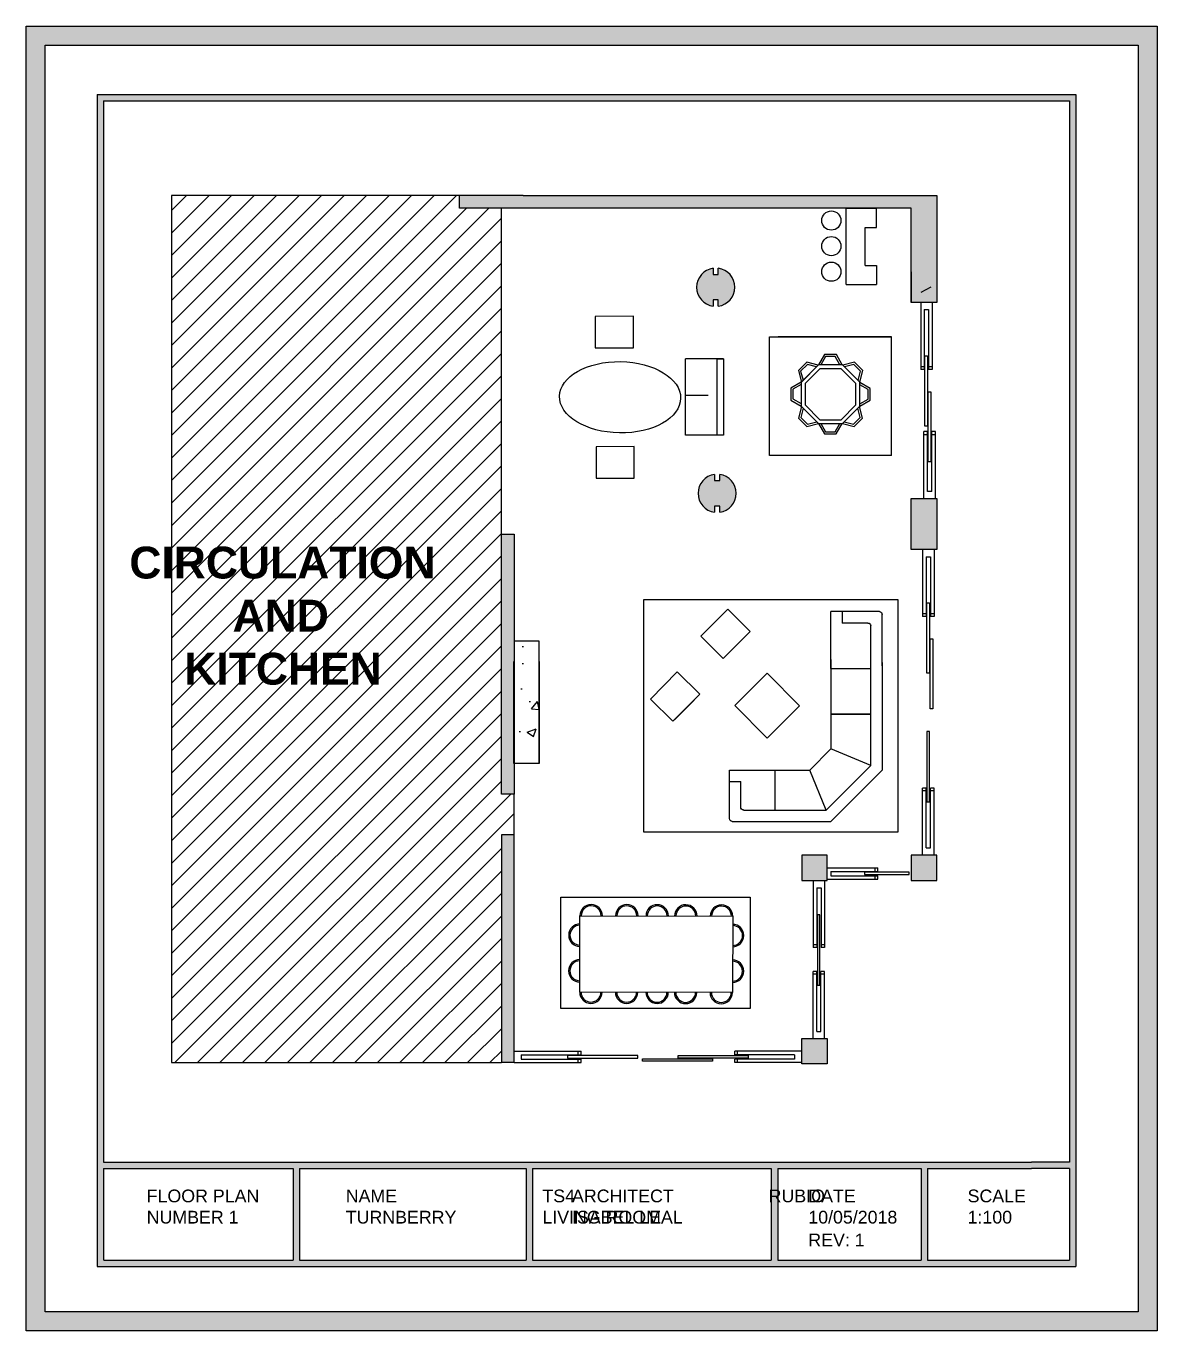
# Model space of a CAD drawing. Header units: inches. Extents: x 28 to 130, y -19 to 126.
# Drawn here: x 84.81 to 107.62, y -18.61 to 7.42 of the extents above; entities that cross this region are included whole.
import ezdxf

# ---------------------------------------------------------------- set-up
doc = ezdxf.new("R2010")
doc.units = ezdxf.units.IN
doc.header["$MEASUREMENT"] = 0
doc.layers.add('MUEBLES', color=8, linetype='Continuous')
doc.styles.add('Annotative', font='arial.ttf')
doc.styles.get("Standard").update_dxf_attribs({"font": 'arial.ttf'})

# ---------------------------------------------------------------- blocks, each defined once
blk = doc.blocks.new('DOOR 1')
at = {"linetype": 'Continuous'}
for p, q in [((0, 0), (0.881, 0)), ((0.844, 0), (0.844, -0.047)), ((0.881, 0), (0.881, -0.047)), ((0, -0.15), (0.881, -0.15)), ((0.094, -0.103), (0.094, -0.047)), ((0.094, -0.047), (0.881, -0.047)), ((0.094, -0.103), (0.881, -0.103)), ((0.703, -0.061), (1.626, -0.061)), ((0.703, -0.094), (0.703, -0.061)), ((1.626, -0.094), (0.703, -0.094)), ((0.844, -0.103), (0.844, -0.15)), ((0.881, -0.103), (0.881, -0.15)), ((1.626, -0.061), (1.626, -0.094))]:
    blk.add_line(p, q, dxfattribs=at)
blk = doc.blocks.new('11')
at = {"layer": 'MUEBLES', "color": 7}
for p, q in [((-0.628, 0), (-0.184, 0.444)), ((-0.53, -0.041), (-0.143, 0.346)), ((0.749, 0.444), (-0.184, 0.444)), ((-0.143, 0.346), (1.066, 0.346)), ((-0.143, 0.346), (0, 0)), ((0.301, 0.346), (0.301, 0)), ((0.301, 0), (0.301, 0.346)), ((0.696, 0), (0.696, 0.346)), ((0.721, 0.444), (1.165, 0.444)), ((1.19, 0.42), (1.19, 0)), ((1.091, 0.321), (1.091, 0.099)), ((-0.628, -0.855), (-0.628, 0)), ((-0.184, -0.184), (0, 0)), ((0.774, 0), (0, 0)), ((0.696, 0), (1.19, 0)), ((1.19, 0.099), (1.091, 0.099)), ((-0.53, -0.041), (-0.184, -0.184)), ((-0.53, -0.757), (-0.53, -0.041)), ((-0.184, -0.88), (-0.184, -0.184)), ((-0.184, -0.485), (-0.53, -0.485)), ((-0.505, -0.781), (-0.283, -0.781)), ((-0.283, -0.88), (-0.283, -0.781)), ((-0.604, -0.88), (-0.184, -0.88))]:
    blk.add_line(p, q, dxfattribs=at)
for centre, start, end in [((1.066, 0.321), 0, 90), ((1.165, 0.42), 0, 90), ((-0.505, -0.757), 180, 270), ((-0.604, -0.855), 180, 270)]:
    blk.add_arc(centre, 0.0247, start, end, dxfattribs=at)
blk = doc.blocks.new('222')
for points in [[(0, 0), (0.081, -0.047), (0.162, 0), (0.162, 0.094)], [(0.016, 0.009), (0.081, -0.028), (0.146, 0.009), (0.146, 0.084)]]:
    blk.add_lwpolyline(points)
blk = doc.blocks.new('44444')
blk.add_line((-0.081, -0.047), (0.081, 0.047))
blk.add_blockref('222', (-0.081, -0.047))
blk = doc.blocks.new('mesa111')
for points in [[(-0.095, 0.23), (-0.23, 0.095), (-0.23, -0.095), (-0.095, -0.23), (0.095, -0.23), (0.23, -0.095), (0.23, 0.095), (0.095, 0.23)], [(-0.083, 0.2), (-0.2, 0.083), (-0.2, -0.083), (-0.083, -0.2), (0.083, -0.2), (0.2, -0.083), (0.2, 0.083), (0.083, 0.2)]]:
    blk.add_lwpolyline(points, close=True)
for p, rotation in [((-0.001, 0.23), 150.0000000000002), ((-0.162, 0.162), 194.9999999999972), ((0.163, 0.161), 105.0000000000002), ((-0.23, 0.001), 240.0000000000002), ((0.23, -0.001), 60.00000000000021), ((-0.161, -0.163), 285.0000000000002), ((0.161, -0.163), 15.00000000000019), ((-0.001, -0.23), 330.0000000000002)]:
    blk.add_blockref('44444', p, dxfattribs=dict(rotation=rotation))

msp = doc.modelspace()

# ---------------------------------------------------------------- hatches: boundary and pattern name
h = msp.add_hatch(color=3)
h.dxf.hatch_style = 1
h.paths.add_polyline_path([(107.38969, 7.42142), (84.81458, 7.42142), (84.81458, -18.60532), (107.38969, -18.60532)])
h.paths.add_polyline_path([(107.00869, -18.22432), (85.19558, -18.22432), (85.19558, 7.04042), (107.00869, 7.04042)], flags=16)
h.paths.add_polyline_path([(105.76344, -17.32393), (86.23003, -17.32393), (86.23003, 6.05911), (105.76233, 6.05911), (105.76233, -15.36822)], flags=0)
h.paths.add_polyline_path([(105.63533, -15.24122), (104.87874, -15.24122), (87.11362, -15.24122), (86.35703, -15.24122), (86.35703, 5.93211), (105.63533, 5.93211)], flags=0)
h.paths.add_polyline_path([(102.98663, 1.90823), (102.89575, 1.90823), (102.89575, 0.57145), (102.82464, 0.57145), (102.82464, 1.76601), (102.73932, 1.76601), (102.73932, 0.57145), (102.66821, 0.57145), (102.66821, 1.90823), (102.47863, 1.90823), (102.47863, 2.51783), (102.47863, 3.78783), (101.78876, 3.78783), (101.78876, 3.40683), (101.56016, 3.40683), (101.56016, 2.64483), (101.78876, 2.64483), (101.78876, 2.26383), (101.17916, 2.26383), (101.17916, 3.78783), (94.29983, 3.78783), (94.29983, -2.71457), (94.55383, -2.71457), (94.55383, -4.84937), (95.05413, -4.84937), (95.05413, -7.28777), (95.00333, -7.28777), (94.55383, -7.28777), (94.55383, -7.89617), (94.55383, -8.70897), (94.55383, -13.02697), (95.8906, -13.02697), (95.8906, -13.09808), (94.69604, -13.09808), (94.69604, -13.1834), (95.8906, -13.1834), (95.8906, -13.25451), (94.55383, -13.25451), (94.29983, -13.25451), (87.71924, -13.25451), (87.71924, 4.04183), (94.73163, 4.04183), (102.98663, 4.04183)], flags=0)
h.paths.add_polyline_path([(101.07532, 3.54269, -1), (100.69254, 3.54269, -1)], flags=0)
h.paths.add_polyline_path([(101.07532, 3.03233, -1), (100.69254, 3.03233, -1)], flags=0)
h.paths.add_polyline_path([(101.07532, 2.52197, -1), (100.69254, 2.52197, -1)], flags=0)
h.paths.add_polyline_path([(102.9337, -4.35615), (102.86259, -4.35615), (102.86259, -3.16159), (102.77727, -3.16159), (102.77727, -4.35615), (102.70616, -4.35615), (102.70616, -4.29909), (102.77727, -4.29909), (102.77727, -3.16159), (102.86259, -3.16159), (102.86259, -4.29909), (102.9337, -4.29909)], flags=0)
h.paths.add_polyline_path([(98.62765, 1.83543), (98.62765, 1.95903), (98.57685, 1.95903), (98.52605, 1.95903), (98.52605, 1.83543, -0.87447463), (98.52605, 2.59062), (98.52605, 2.46703), (98.62765, 2.46703), (98.62765, 2.59062, -0.87447463)], flags=0)
h.paths.add_polyline_path([(101.8982, -4.3146), (101.8982, -5.33706), (101.8982, -7.4193), (100.87573, -8.44177), (98.9071, -8.44177, -0.41421356), (98.8503, -8.38496), (98.8503, -7.4193), (100.45221, -7.4193), (100.87573, -6.99578), (100.87573, -5.21481), (100.87573, -4.25779), (101.8414, -4.25779, -0.41421356)], flags=0)
h.paths.add_polyline_path([(98.65593, -2.27597), (98.65593, -2.15237), (98.60513, -2.15237), (98.55433, -2.15237), (98.55433, -2.27597, -0.87447463), (98.55433, -1.52077), (98.55433, -1.64437), (98.65593, -1.64437), (98.65593, -1.52077, -0.87447463)], flags=0)
h.paths.add_polyline_path([(102.84126, -6.64946), (102.84126, -8.0488), (102.79149, -8.0488), (102.79149, -6.64946)], flags=0)
h.paths.add_polyline_path([(99.2646, -4.65509), (98.72582, -5.19387), (98.28261, -4.75066), (98.81559, -4.20607)], flags=0)
h.paths.add_polyline_path([(99.60645, -5.48659), (100.25171, -6.13448), (99.60382, -6.77975), (98.95856, -6.13186)], flags=0)
h.paths.add_polyline_path([(98.26004, -5.90622), (97.72126, -6.445), (97.27805, -6.00179), (97.81103, -5.4572)], flags=0)
h.paths.add_polyline_path([(98.91201, -11.85551, -1), (98.46438, -11.85435)], flags=0)
h.paths.add_polyline_path([(95.86798, -10.32359, -1), (96.31561, -10.32475)], flags=0)
h.paths.add_polyline_path([(98.91555, -10.49554, -1), (98.91438, -10.94317), (98.9137, -11.20674, -1), (98.91253, -11.65437)], flags=0)
h.paths.add_polyline_path([(100.65686, -10.30706), (100.65686, -11.7064), (100.60709, -11.7064), (100.60709, -10.30706)], flags=0)
h.paths.add_polyline_path([(99.01451, -13.02697), (99.01451, -13.09808), (100.15202, -13.09808), (100.15202, -13.1834), (99.01451, -13.1834), (99.01451, -13.25451), (98.95746, -13.25451), (98.95746, -13.1834), (100.15202, -13.1834), (100.15202, -13.09808), (98.95746, -13.09808), (98.95746, -13.02697)], flags=0)
h.paths.add_polyline_path([(95.86454, -11.64644, -1), (95.86571, -11.19881), (95.86639, -10.93524, -1), (95.86756, -10.48762)], flags=0)
h.paths.add_polyline_path([(105.63644, -15.36822), (105.63644, -17.19693), (102.80495, -17.19693), (102.80495, -15.36822), (104.87874, -15.36822)], flags=0)
h.paths.add_polyline_path([(102.67795, -15.36822), (102.67795, -17.19693), (99.81352, -17.19693), (99.81352, -15.36822)], flags=0)
h.paths.add_polyline_path([(97.01974, -13.1123), (97.01974, -13.16207), (95.6204, -13.16207), (95.6204, -13.1123)], flags=0)
h.paths.add_polyline_path([(99.68652, -15.36822), (99.68652, -17.19693), (94.91926, -17.19693), (94.91926, -15.36822)], flags=0)
h.paths.add_polyline_path([(94.79226, -15.36822), (94.79226, -17.19693), (90.27165, -17.19693), (90.27165, -15.36822)], flags=0)
h.paths.add_polyline_path([(90.14465, -15.36822), (90.14465, -17.19693), (86.36479, -17.19693), (86.36479, -15.36822), (87.11362, -15.36822)], flags=0)
h.paths.add_polyline_path([(100.33373, -17.05799), (101.58485, -17.05799), (101.58485, -16.53457), (100.33373, -16.53457)], flags=8)
h.paths.add_polyline_path([(103.52447, -16.1833), (108.44079, -16.1833), (108.44079, -15.65659), (103.52447, -15.65659)], flags=9)
h.paths.add_polyline_path([(100.33425, -16.1833), (106.14997, -16.1833), (106.14997, -15.65555), (100.33425, -15.65555)], flags=8)
h.paths.add_polyline_path([(95.64532, -16.61114), (101.87305, -16.61114), (101.87305, -15.65988), (95.64532, -15.65988)], flags=8)
h.paths.add_polyline_path([(91.10368, -17.03447), (97.52165, -17.03447), (97.52165, -15.65555), (91.10368, -15.65555)], flags=8)
h.paths.add_polyline_path([(87.12854, -16.18347), (93.0153, -16.18347), (93.0153, -15.65659), (87.12854, -15.65659)], flags=8)
h.paths.add_polyline_path([(86.6748, -6.08219), (93.10277, -6.08219), (93.10277, -2.64614), (86.6748, -2.64614)], flags=8)
h = msp.add_hatch(color=256)
h.dxf.hatch_style = 1
h.paths.add_polyline_path([(86.23003, 6.05911), (86.23003, -17.32393), (105.76344, -17.32393), (105.76344, -15.36822), (105.76233, 6.05911)])
h.paths.add_polyline_path([(105.63533, 5.93211), (105.63533, -15.24122), (104.87874, -15.24122), (87.11362, -15.24122), (86.35703, -15.24122), (86.35703, 5.93211)], flags=16)
h.paths.add_polyline_path([(102.98663, 4.04183), (102.98663, 1.90823), (102.89575, 1.90823), (102.89575, 0.57145), (102.82464, 0.57145), (102.82464, 1.76601), (102.73932, 1.76601), (102.73932, 0.57145), (102.66821, 0.57145), (102.66821, 1.90823), (102.47863, 1.90823), (102.47863, 3.78783), (94.29983, 3.78783), (94.29983, -2.71457), (94.55383, -2.71457), (94.55383, -7.89617), (94.55383, -8.70897), (94.55383, -13.02697), (95.8906, -13.02697), (95.8906, -13.09808), (94.69604, -13.09808), (94.69604, -13.1834), (95.8906, -13.1834), (95.8906, -13.25451), (94.55383, -13.25451), (94.29983, -13.25451), (87.71924, -13.25451), (87.71924, 4.04183), (94.73163, 4.04183)], flags=0)
h.paths.add_polyline_path([(102.89575, 0.57145), (102.82464, 0.57145), (102.82464, 1.76601), (102.73932, 1.76601), (102.73932, 0.57145), (102.66821, 0.57145), (102.66821, 0.62851), (102.73932, 0.62851), (102.73932, 1.76601), (102.82464, 1.76601), (102.82464, 0.62851), (102.89575, 0.62851)], flags=0)
h.paths.add_polyline_path([(102.86942, 0.12685), (102.86942, -1.2725), (102.81965, -1.2725), (102.81965, 0.12685)], flags=0)
h.paths.add_polyline_path([(102.96016, -0.6666), (102.96016, -2.00337), (102.98663, -2.00337), (102.98663, -3.01937), (102.9337, -3.01937), (102.9337, -4.35615), (102.86259, -4.35615), (102.86259, -3.16159), (102.77727, -3.16159), (102.77727, -4.35615), (102.70616, -4.35615), (102.70616, -3.01937), (102.47863, -3.01937), (102.47863, -2.00337), (102.73263, -2.00337), (102.73263, -0.6666), (102.80373, -0.6666), (102.80373, -1.86116), (102.88906, -1.86116), (102.88906, -0.6666)], flags=0)
h.paths.add_polyline_path([(98.98613, -2.02673, -1), (98.22413, -2.02673, -1)], flags=0)
h.paths.add_polyline_path([(102.9337, -4.35615), (102.86259, -4.35615), (102.86259, -3.16159), (102.77727, -3.16159), (102.77727, -4.35615), (102.70616, -4.35615), (102.70616, -4.29909), (102.77727, -4.29909), (102.77727, -3.16159), (102.86259, -3.16159), (102.86259, -4.29909), (102.9337, -4.29909)], flags=0)
h.paths.add_polyline_path([(102.90737, -4.80075), (102.90737, -6.2001), (102.8576, -6.2001), (102.8576, -4.80075)], flags=0)
h.paths.add_polyline_path([(102.84126, -6.64946), (102.84126, -8.0488), (102.79149, -8.0488), (102.79149, -6.64946)], flags=0)
h.paths.add_polyline_path([(100.80223, -9.11537), (100.80223, -9.36937), (101.81331, -9.36937), (101.81331, -9.44048), (100.87548, -9.44048), (100.87548, -9.5258), (101.81331, -9.5258), (101.81331, -9.59691), (100.80223, -9.59691), (100.80223, -9.62337), (100.7493, -9.62337), (100.7493, -10.96015), (100.67819, -10.96015), (100.67819, -9.76559), (100.59287, -9.76559), (100.59287, -10.96015), (100.52176, -10.96015), (100.52176, -9.62337), (100.29423, -9.62337), (100.29423, -9.11537)], flags=0)
h.paths.add_polyline_path([(102.43685, -9.4547), (102.43685, -9.50447), (101.54311, -9.50447), (101.54311, -9.4547)], flags=0)
h.paths.add_polyline_path([(100.65686, -10.30706), (100.65686, -11.7064), (100.60709, -11.7064), (100.60709, -10.30706)], flags=0)
h.paths.add_polyline_path([(99.01451, -13.02697), (99.01451, -13.09808), (100.15202, -13.09808), (100.15202, -13.1834), (99.01451, -13.1834), (99.01451, -13.25451), (98.95746, -13.25451), (98.95746, -13.1834), (100.15202, -13.1834), (100.15202, -13.09808), (98.95746, -13.09808), (98.95746, -13.02697)], flags=0)
h.paths.add_polyline_path([(98.51285, -13.17841), (98.51285, -13.22818), (97.11351, -13.22818), (97.11351, -13.17841)], flags=0)
h.paths.add_polyline_path([(97.01974, -13.1123), (97.01974, -13.16207), (95.6204, -13.16207), (95.6204, -13.1123)], flags=0)
h.paths.add_polyline_path([(104.87874, -15.36822), (105.63644, -15.36822), (105.63644, -17.19693), (102.80495, -17.19693), (102.80495, -15.36822)], flags=16)
h.paths.add_polyline_path([(102.67795, -15.36822), (102.67795, -17.19693), (99.81352, -17.19693), (99.81352, -15.36822)], flags=16)
h.paths.add_polyline_path([(99.68652, -15.36822), (99.68652, -17.19693), (94.91926, -17.19693), (94.91926, -15.36822)], flags=16)
h.paths.add_polyline_path([(94.79226, -15.36822), (94.79226, -17.19693), (90.27165, -17.19693), (90.27165, -15.36822)], flags=16)
h.paths.add_polyline_path([(90.14465, -15.36822), (90.14465, -17.19693), (86.36479, -17.19693), (86.36479, -15.36822), (87.11362, -15.36822)], flags=16)
h.paths.add_polyline_path([(104.22894, -2.2669), (105.44124, -2.2669), (105.44124, -1.74348), (104.22894, -1.74348)], flags=8)
h.paths.add_polyline_path([(101.75478, -11.81515), (101.75478, -10.60285), (101.23136, -10.60285), (101.23136, -11.81515)], flags=8)
h.paths.add_polyline_path([(96.82117, -14.27723), (98.03347, -14.27723), (98.03347, -13.75381), (96.82117, -13.75381)], flags=8)
h.paths.add_polyline_path([(95.78402, -11.48495), (95.78402, -10.27265), (95.2606, -10.27265), (95.2606, -11.48495)], flags=8)
h.paths.add_polyline_path([(95.78402, -5.90823), (95.78402, -4.69593), (95.2606, -4.69593), (95.2606, -5.90823)], flags=8)
h.paths.add_polyline_path([(95.76891, -8.61508), (96.98121, -8.61508), (96.98121, -8.09166), (95.76891, -8.09166)], flags=8)
h.paths.add_polyline_path([(97.36502, 4.87559), (98.57732, 4.87559), (98.57732, 5.39901), (97.36502, 5.39901)], flags=8)
h.paths.add_polyline_path([(87.82512, -6.08219), (94.25309, -6.08219), (94.25309, -2.64614), (87.82512, -2.64614)], flags=8)
h = msp.add_hatch()
h.set_pattern_fill('ANSI31', color=256, scale=2.54)
h.set_pattern_definition([(45, (25.6175, -32.76566), (-0.2245064, 0.2245064), [])])
h.paths.add_polyline_path([(87.71924, -13.25451), (94.29983, -13.25451), (94.29983, -8.70897), (94.55383, -8.70897), (94.55383, -7.89617), (94.29983, -7.89617), (94.29983, -2.71457), (94.29983, 3.78783), (93.46163, 3.78783), (93.46163, 4.04183), (87.71924, 4.04183)])
h = msp.add_hatch(color=256)
h.dxf.hatch_style = 1
h.paths.add_polyline_path([(102.98663, 4.04183), (94.73163, 4.04183), (93.46163, 4.04183), (93.46163, 3.78783), (94.29983, 3.78783), (102.47863, 3.78783), (102.47863, 1.90823), (102.98663, 1.90823)])
h.paths.add_polyline_path([(94.55383, -2.71457), (94.29983, -2.71457), (94.29983, -7.89617), (94.55383, -7.89617)])
h.paths.add_polyline_path([(94.55383, -8.70897), (94.29983, -8.70897), (94.29983, -13.25451), (94.55383, -13.25451)])
h.paths.add_polyline_path([(100.80223, -9.11537), (100.29423, -9.11537), (100.29423, -9.62337), (100.80223, -9.62337)])
h.paths.add_polyline_path([(102.98663, -9.11537), (102.47863, -9.11537), (102.47863, -9.62337), (102.98663, -9.62337)])
h.paths.add_polyline_path([(100.80223, -12.77297), (100.29423, -12.77297), (100.29423, -13.28097), (100.80223, -13.28097)])
h.paths.add_polyline_path([(102.98663, -2.00337), (102.96016, -2.00337), (102.47863, -2.00337), (102.47863, -3.01937), (102.98663, -3.01937)])
h.paths.add_polyline_path([(98.65593, -1.52077), (98.65593, -1.64437), (98.55433, -1.64437), (98.55433, -1.52077, 0.87447463), (98.55433, -2.27597), (98.55433, -2.15237), (98.60513, -2.15237), (98.65593, -2.15237), (98.65593, -2.27597, 0.87447463)])
h.paths.add_polyline_path([(98.62765, 2.59062), (98.62765, 2.46703), (98.52605, 2.46703), (98.52605, 2.59062, 0.87447463), (98.52605, 1.83543), (98.52605, 1.95903), (98.57685, 1.95903), (98.62765, 1.95903), (98.62765, 1.83543, 0.87447463)])
h = msp.add_hatch()
h.set_pattern_fill('AR-CONC', color=256, scale=0.254)
h.set_pattern_definition([(50, (91.0757, -34.0587), (1.82184, -0.15939), [0.1905, -2.0955]), (355, (91.0757, -34.0587), (-0.35243, 1.91057), [0.1524, -1.6764]), (100.4514, (91.2276, -34.072), (1.46941, 1.75118), [0.1619, -1.7809]), (46.184, (91.0757, -33.5507), (2.7108, -0.42042), [0.28575, -3.14325]), (96.636, (91.3016, -33.5858), (2.37404, 2.47426), [0.24285, -2.67135]), (351.184, (91.0757, -33.5507), (2.37404, 2.47426), [0.2286, -2.5146]), (21, (91.3297, -33.6777), (1.516144, -1.02265), [0.1905, -2.0955]), (326, (91.3297, -33.6777), (0.61802, 1.84188), [0.1524, -1.6764]), (71.4514, (91.4561, -33.763), (2.13416, 0.81923), [0.1619, -1.7809]), (37.5, (91.07574, -34.05874), (0.030886, 0.84555), [0, -1.65608, 0, -1.7018, 0, -1.68275]), (7.5, (91.0757, -34.0587), (0.668197, 1.001806), [0, -0.97028, 0, -1.61798, 0, -0.64135]), (327.5, (90.5093, -34.05874), (1.355909, -0.05729), [0, -0.635, 0, -1.9812, 0, -2.6289]), (317.5, (90.2553, -34.0587), (1.481293, 0.254267), [0, -0.8255, 0, -1.31572, 0, -1.8669])])
h.paths.add_polyline_path([(95.05413, -4.84937), (94.54613, -4.84937), (94.54613, -7.28777), (95.00333, -7.28777), (95.05413, -7.28777)])

# ---------------------------------------------------------------- linework, layer by layer
for p, q in [((86.23003, 6.05911), (86.23003, -17.32393)), ((86.23003, 6.05911), (105.76233, 6.05911)), ((105.76233, 6.05911), (105.76233, -15.36822)), ((86.35703, 5.93211), (86.35703, -15.24122)), ((86.35703, 5.93211), (105.63533, 5.93211)), ((105.63533, 5.93211), (105.63533, -15.24122)), ((94.73163, 4.04183), (87.71924, 4.04183)), ((87.71924, 4.04183), (87.71924, -13.25451)), ((93.46163, 3.78783), (93.46163, 4.04183)), ((93.46163, 3.78783), (93.46163, 4.04183)), ((94.73163, 4.04183), (102.98663, 4.04183)), ((102.98663, 4.04183), (102.98663, 3.78783)), ((102.98663, 4.04183), (102.98663, 1.90823)), ((102.47863, 3.78783), (93.46163, 3.78783)), ((102.47863, 3.78783), (93.46163, 3.78783)), ((94.29983, 3.78783), (93.46163, 3.78783)), ((94.29983, -2.71457), (94.29983, 3.78783)), ((102.47863, 3.78783), (94.73163, 3.78783)), ((101.17916, 2.26383), (101.17916, 3.78783)), ((101.17916, 3.78783), (101.78876, 3.78783)), ((101.78876, 3.40683), (101.78876, 3.78783)), ((102.47863, 1.90823), (102.47863, 3.78783)), ((102.47863, 1.90823), (102.47863, 3.78783)), ((102.98663, 3.78783), (102.98663, 1.90823)), ((101.56016, 2.64483), (101.56016, 3.40683)), ((101.56016, 3.40683), (101.78876, 3.40683)), ((101.56016, 2.64483), (101.78876, 2.64483)), ((101.78876, 2.64483), (101.78876, 2.26383)), ((98.52605, 2.59062), (98.52605, 2.46703)), ((98.52605, 2.46703), (98.62765, 2.46703)), ((98.62765, 2.46703), (98.62765, 2.59062)), ((102.47863, 2.51783), (102.47863, 1.90823)), ((101.17916, 2.26383), (101.78876, 2.26383)), ((102.86853, 2.21701), (102.66921, 2.10507)), ((98.57685, 1.95903), (98.52605, 1.95903)), ((98.52605, 1.95903), (98.52605, 1.83543)), ((98.62765, 1.95903), (98.57685, 1.95903)), ((98.62765, 1.83543), (98.62765, 1.95903)), ((102.98663, 1.90823), (102.47863, 1.90823)), ((102.98663, 1.90823), (102.47863, 1.90823)), ((96.93503, 1.63739), (96.17307, 1.62917)), ((96.17307, 1.62917), (96.17308, 1.00238)), ((96.93503, 1.00239), (96.93503, 1.63739)), ((96.17308, 1.00238), (96.93503, 1.00239)), ((96.21814, 1.00238), (96.93503, 1.00239)), ((97.97182, -0.73897), (97.97182, 0.78503)), ((98.73382, 0.78503), (97.97182, 0.78503)), ((98.60064, 0.78503), (98.73382, 0.78503)), ((98.60064, 0.78503), (98.60064, -0.73897)), ((98.73382, 0.78503), (98.73382, -0.73897)), ((97.97182, 0.06009), (98.42606, 0.06009)), ((102.81965, -1.2725), (102.81965, 0.12685)), ((102.81965, 0.12685), (102.86942, 0.12685)), ((102.86942, 0.12685), (102.86942, -1.2725)), ((98.60064, -0.73897), (97.97182, -0.73897)), ((98.73382, -0.73897), (98.60064, -0.73897)), ((102.73263, -2.00337), (102.73263, -0.6666)), ((102.80373, -0.6666), (102.73263, -0.6666)), ((102.73263, -0.72366), (102.80373, -0.72366)), ((102.80373, -1.86116), (102.80373, -0.6666)), ((102.88906, -1.86116), (102.88906, -0.6666)), ((102.96016, -0.6666), (102.88906, -0.6666)), ((102.88906, -0.72366), (102.96016, -0.72366)), ((102.96016, -2.00337), (102.96016, -0.6666)), ((96.95185, -0.96345), (96.18989, -0.97166)), ((96.18989, -0.97166), (96.1899, -1.59845)), ((96.95185, -1.59845), (96.95185, -0.96345)), ((102.86942, -1.2725), (102.81965, -1.2725)), ((98.55433, -1.52077), (98.55433, -1.64437)), ((98.65593, -1.64437), (98.65593, -1.52077)), ((96.1899, -1.59845), (96.95185, -1.59845)), ((96.23496, -1.59845), (96.95185, -1.59845)), ((98.55433, -1.64437), (98.65593, -1.64437)), ((102.47863, -3.01937), (102.47863, -2.00337)), ((102.47863, -2.00337), (102.98663, -2.00337)), ((102.88906, -1.86116), (102.80373, -1.86116)), ((102.98663, -2.00337), (102.98663, -3.01937)), ((98.60513, -2.15237), (98.55433, -2.15237)), ((98.55433, -2.15237), (98.55433, -2.27597)), ((98.65593, -2.15237), (98.60513, -2.15237)), ((98.65593, -2.27597), (98.65593, -2.15237)), ((94.29983, -7.89617), (94.29983, -2.71457)), ((94.29983, -2.71457), (94.55383, -2.71457)), ((94.55383, -2.71457), (94.55383, -7.89617)), ((102.98663, -3.01937), (102.47863, -3.01937)), ((98.81559, -4.20607), (98.28261, -4.75066)), ((99.2646, -4.65509), (98.81559, -4.20607)), ((99.2646, -4.65509), (98.99053, -4.38102)), ((98.72582, -5.19387), (99.2646, -4.65509)), ((98.75768, -5.162), (99.2646, -4.65509)), ((95.05413, -4.84937), (94.55383, -4.84937)), ((95.05413, -7.28777), (95.05413, -4.84937)), ((98.28261, -4.75066), (98.72582, -5.19387)), ((102.8576, -6.2001), (102.8576, -4.80075)), ((102.8576, -4.80075), (102.90737, -4.80075)), ((102.90737, -4.80075), (102.90737, -6.2001)), ((94.54613, -7.28777), (94.54613, -5.25577)), ((95.05413, -5.25577), (95.05413, -7.28777)), ((95.05413, -7.28777), (95.05413, -5.25577)), ((97.81103, -5.4572), (97.27805, -6.00179)), ((98.26004, -5.90622), (97.81103, -5.4572)), ((99.60645, -5.48659), (98.95856, -6.13186)), ((99.60645, -5.48659), (100.25171, -6.13448)), ((97.72126, -6.445), (98.26004, -5.90622)), ((97.75312, -6.41313), (98.26004, -5.90622)), ((97.27805, -6.00179), (97.72126, -6.445)), ((97.72126, -6.445), (98.14478, -6.02148)), ((98.95856, -6.13186), (99.60382, -6.77975)), ((100.25171, -6.13448), (99.60382, -6.77975)), ((102.90737, -6.2001), (102.8576, -6.2001)), ((95.00333, -7.28777), (94.54613, -7.28777)), ((95.05413, -7.28777), (95.00333, -7.28777)), ((94.55383, -7.89617), (94.29983, -7.89617)), ((94.55383, -8.70897), (94.55383, -7.89617)), ((94.55383, -8.70897), (94.29983, -8.70897)), ((94.29983, -8.70897), (94.29983, -13.25451)), ((94.55383, -13.25451), (94.55383, -8.70897)), ((100.80223, -9.11537), (100.29423, -9.11537)), ((100.29423, -9.11537), (100.29423, -9.62337)), ((100.80223, -9.62337), (100.80223, -9.11537)), ((100.80223, -9.36937), (101.81331, -9.36937)), ((101.75625, -9.44048), (101.75625, -9.36937)), ((101.81331, -9.44048), (101.81331, -9.36937)), ((102.47863, -9.11537), (102.47863, -9.62337)), ((102.98663, -9.11537), (102.47863, -9.11537)), ((102.98663, -9.62337), (102.98663, -9.11537)), ((100.29423, -9.62337), (100.80223, -9.62337)), ((100.52176, -9.62337), (100.52176, -10.96015)), ((100.7493, -9.62337), (100.7493, -10.96015)), ((100.80223, -9.59691), (101.81331, -9.59691)), ((100.87548, -9.44048), (101.81331, -9.44048)), ((100.87548, -9.44048), (100.87548, -9.5258)), ((100.87548, -9.5258), (101.81331, -9.5258)), ((102.43685, -9.4547), (101.54311, -9.4547)), ((101.54311, -9.4547), (101.54311, -9.50447)), ((101.54311, -9.50447), (102.43685, -9.50447)), ((101.75625, -9.59691), (101.75625, -9.5258)), ((101.81331, -9.59691), (101.81331, -9.5258)), ((102.43685, -9.50447), (102.43685, -9.4547)), ((102.47863, -9.62337), (102.98663, -9.62337)), ((100.59287, -9.76559), (100.59287, -10.96015)), ((100.59287, -9.76559), (100.67819, -9.76559)), ((100.67819, -9.76559), (100.67819, -10.96015)), ((95.86402, -11.84758), (95.86798, -10.32359)), ((95.86798, -10.32359), (98.91597, -10.33152)), ((98.91597, -10.33152), (98.91201, -11.85551)), ((100.59287, -10.90309), (100.52176, -10.90309)), ((100.7493, -10.90309), (100.67819, -10.90309)), ((100.59287, -10.96015), (100.52176, -10.96015)), ((100.7493, -10.96015), (100.67819, -10.96015)), ((98.91201, -11.85551), (95.86402, -11.84758)), ((100.29423, -13.28097), (100.29423, -12.77297)), ((100.29423, -12.77297), (100.80223, -12.77297)), ((100.80223, -12.77297), (100.80223, -13.28097)), ((87.71924, -13.25451), (94.29983, -13.25451)), ((94.55383, -13.25451), (94.29983, -13.25451)), ((97.11351, -13.17841), (98.51285, -13.17841)), ((97.11351, -13.22818), (97.11351, -13.17841)), ((98.51285, -13.22818), (97.11351, -13.22818)), ((98.51285, -13.17841), (98.51285, -13.22818)), ((100.80223, -13.28097), (100.29423, -13.28097)), ((86.35703, -15.24122), (87.11362, -15.24122)), ((87.11362, -15.24122), (104.87874, -15.24122)), ((105.63533, -15.24122), (104.87874, -15.24122)), ((86.35703, -15.36822), (87.11362, -15.36822)), ((86.36479, -17.19693), (86.36479, -15.36822)), ((87.11362, -15.36822), (90.14465, -15.36822)), ((90.14465, -15.36822), (90.14465, -17.19693)), ((90.27165, -15.36822), (94.79226, -15.36822)), ((90.27165, -15.36822), (90.27165, -17.19693)), ((94.79226, -15.36822), (94.79226, -17.19693)), ((94.91926, -15.36822), (99.68652, -15.36822)), ((94.91926, -15.36822), (94.91926, -17.19693)), ((99.68652, -15.36822), (99.68652, -17.19693)), ((99.81352, -15.36822), (102.67795, -15.36822)), ((99.81352, -15.36822), (99.81352, -17.19693)), ((102.67795, -15.36822), (102.67795, -17.19693)), ((102.80495, -15.36822), (104.87874, -15.36822)), ((102.80495, -15.36822), (102.80495, -17.19693)), ((105.63533, -15.36822), (104.87874, -15.36822)), ((105.63644, -15.36822), (105.63644, -17.19693)), ((105.76344, -15.36822), (105.76344, -17.32393)), ((86.23003, -17.32393), (105.76344, -17.32393)), ((86.36479, -17.19693), (90.14465, -17.19693)), ((90.27165, -17.19693), (94.79226, -17.19693)), ((94.91926, -17.19693), (99.68652, -17.19693)), ((99.81352, -17.19693), (102.67795, -17.19693)), ((102.80495, -17.19693), (105.63644, -17.19693))]:
    msp.add_line(p, q)
at = {"color": 1}
for p, q in [((99.64857, -1.14464), (99.64857, 1.22197)), ((99.64857, 1.22197), (102.08697, 1.22197)), ((102.08697, 1.22197), (99.82637, 1.22197)), ((102.08697, -1.14464), (102.08697, 1.22197)), ((102.08697, -1.14464), (99.64857, -1.14464)), ((97.14204, -4.01393), (102.21458, -4.01393)), ((97.14204, -8.65428), (97.14204, -4.01393)), ((102.21458, -4.01393), (102.21458, -8.65428)), ((102.21458, -8.65428), (97.14204, -8.65428))]:
    msp.add_line(p, q, dxfattribs=at)
at = {"color": 3}
for points in [[(84.81458, 7.42142), (107.38969, 7.42142), (107.38969, -18.60532), (84.81458, -18.60532)], [(85.19558, 7.04042), (107.00869, 7.04042), (107.00869, -18.22432), (85.19558, -18.22432)]]:
    msp.add_lwpolyline(points, close=True, dxfattribs=at)
at = {"color": 1}
msp.add_lwpolyline([(95.48888, -9.95613), (99.26401, -9.95613), (99.26401, -12.17323), (95.48888, -12.17323)], close=True, dxfattribs=at)
for centre in [(100.88393, 3.54269), (100.88393, 3.03233), (100.88393, 2.52197)]:
    msp.add_circle(centre, 0.19139)
for centre, radius, start, end in [((98.57685, 2.21303), 0.381, 97.662256, 262.337744), ((98.57685, 2.21303), 0.381, 277.662256, 82.337744), ((98.60513, -1.89837), 0.381, 97.662256, 262.337744), ((98.60513, -1.89837), 0.381, 277.662256, 82.337744), ((96.0918, -10.32417), 0.22381, 359.850981, 179.850981), ((96.0918, -10.32417), 0.19841, 359.850981, 179.850981), ((96.803, -10.32602), 0.22381, 359.850981, 179.850981), ((96.803, -10.32602), 0.19841, 359.850981, 179.850981), ((97.40992, -10.3276), 0.22381, 359.850981, 179.850981), ((97.40992, -10.3276), 0.19841, 359.850981, 179.850981), ((97.98096, -10.32908), 0.22381, 359.850981, 179.850981), ((97.98096, -10.32908), 0.19841, 359.850981, 179.850981), ((98.69216, -10.33093), 0.22381, 359.850981, 179.850981), ((98.69216, -10.33093), 0.19841, 359.850981, 179.850981), ((95.86698, -10.71143), 0.22381, 89.850981, 269.850981), ((95.86698, -10.71143), 0.19841, 89.850981, 269.850981), ((98.91497, -10.71936), 0.22381, 269.850981, 89.850981), ((98.91497, -10.71936), 0.19841, 269.850981, 89.850981), ((95.86513, -11.42263), 0.22381, 89.850981, 269.850981), ((95.86513, -11.42263), 0.19841, 89.850981, 269.850981), ((98.91312, -11.43055), 0.22381, 269.850981, 89.850981), ((98.91312, -11.43055), 0.19841, 269.850981, 89.850981), ((96.08783, -11.84817), 0.22381, 179.850981, 359.850981), ((96.08783, -11.84817), 0.19841, 179.850981, 359.850981), ((96.79903, -11.85001), 0.22381, 179.850981, 359.850981), ((96.79903, -11.85001), 0.19841, 179.850981, 359.850981), ((97.40596, -11.85159), 0.22381, 179.850981, 359.850981), ((97.40596, -11.85159), 0.19841, 179.850981, 359.850981), ((97.977, -11.85308), 0.22381, 179.850981, 359.850981), ((97.977, -11.85308), 0.19841, 179.850981, 359.850981), ((98.6882, -11.85493), 0.22381, 179.850981, 359.850981), ((98.6882, -11.85493), 0.19841, 179.850981, 359.850981)]:
    msp.add_arc(centre, radius, start, end)
msp.add_ellipse((96.66783, 0.01757), major_axis=(1.20917, -0.01998), ratio=0.58809238, dxfattribs=at)

# ---------------------------------------------------------------- block references
at = {"yscale": 1.516894010319173, "zscale": 1.516894010319173}
for p, xscale, rotation in [((102.89575, 1.90823), 1.516894010319173, 270), ((102.9337, -3.01937), 1.516894010319173, 270), ((102.9337, -9.11537), -1.516894010319173, 270), ((100.7493, -12.77297), -1.516894010319173, 270), ((94.55383, -13.25451), -1.516894010319173, 180), ((100.29423, -13.25451), 1.516894010319173, 180)]:
    msp.add_blockref('DOOR 1', p, dxfattribs=dict(at, xscale=xscale, rotation=rotation))
at = {"color": 1, "xscale": 2.540000000000008, "yscale": 2.540000000000008, "zscale": 2.540000000000008}
msp.add_blockref('mesa111', (100.86777, 0.07888), dxfattribs=at)
at = {"color": 1, "xscale": -2.301419887266113, "yscale": 2.301419887266113, "zscale": 2.301419887266113, "rotation": 269.9999999999386}
msp.add_blockref('11', (100.87573, -6.99578), dxfattribs=at)

# ---------------------------------------------------------------- texts
at = {"ltscale": 0.25, "insert": (89.12731, -2.96213), "char_height": 0.635, "attachment_point": 1, "style": 'Annotative'}
msp.add_mtext_dynamic_manual_height_columns('\\pi-2.2517;{\\fArial|b1|i0|c0|p34;CIRCULATION \\P\\pi-0.19189;AND\\P\\pi-1.1557;KITCHEN}', width=1.4939265, gutter_width=50000, heights=[0], dxfattribs=at)
note = msp.add_mtext_dynamic_manual_height_columns('FLOOR PLAN\\P', width=2.6740577, gutter_width=1.25, heights=[0.67993, 0], dxfattribs=dict(insert=(87.22115, -15.78627), char_height=0.254, attachment_point=1))
for column, words in zip(note.columns.linked_columns, ['NUMBER 1']):
    column.text = words
note = msp.add_mtext_dynamic_manual_height_columns('NAME\\P', width=2.6740577, gutter_width=1.25, heights=[0.67993, 0], dxfattribs=dict(insert=(91.19421, -15.78627), char_height=0.254, attachment_point=1))
for column, words in zip(note.columns.linked_columns, ['TURNBERRY TS4 \\PLIVING ROOM']):
    column.text = words
note = msp.add_mtext_dynamic_manual_height_columns('ARCHITECT\\P', width=2.6740577, gutter_width=1.25, heights=[0.67993, 0], dxfattribs=dict(insert=(95.70934, -15.78627), char_height=0.254, attachment_point=1))
for column, words in zip(note.columns.linked_columns, ['ISABEL LEAL RUBIO']):
    column.text = words
note = msp.add_mtext_dynamic_manual_height_columns('DATE\\P', width=2.6740577, gutter_width=1.25, heights=[0.67993, 0], dxfattribs=dict(insert=(100.42513, -15.78627), char_height=0.254, attachment_point=1))
for column, words in zip(note.columns.linked_columns, ['10/05/2018 ']):
    column.text = words
note = msp.add_mtext_dynamic_manual_height_columns('SCALE\\P', width=2.6740577, gutter_width=1.25, heights=[0.67993, 0], dxfattribs=dict(insert=(103.60391, -15.78627), char_height=0.254, attachment_point=1))
for column, words in zip(note.columns.linked_columns, ['1:100']):
    column.text = words
at = {"insert": (100.42513, -16.66426), "char_height": 0.254, "attachment_point": 1}
msp.add_mtext_dynamic_manual_height_columns('REV: 1', width=2.6740577, gutter_width=1.25, heights=[0.67993], dxfattribs=at)

doc.saveas('drawing.dxf')
